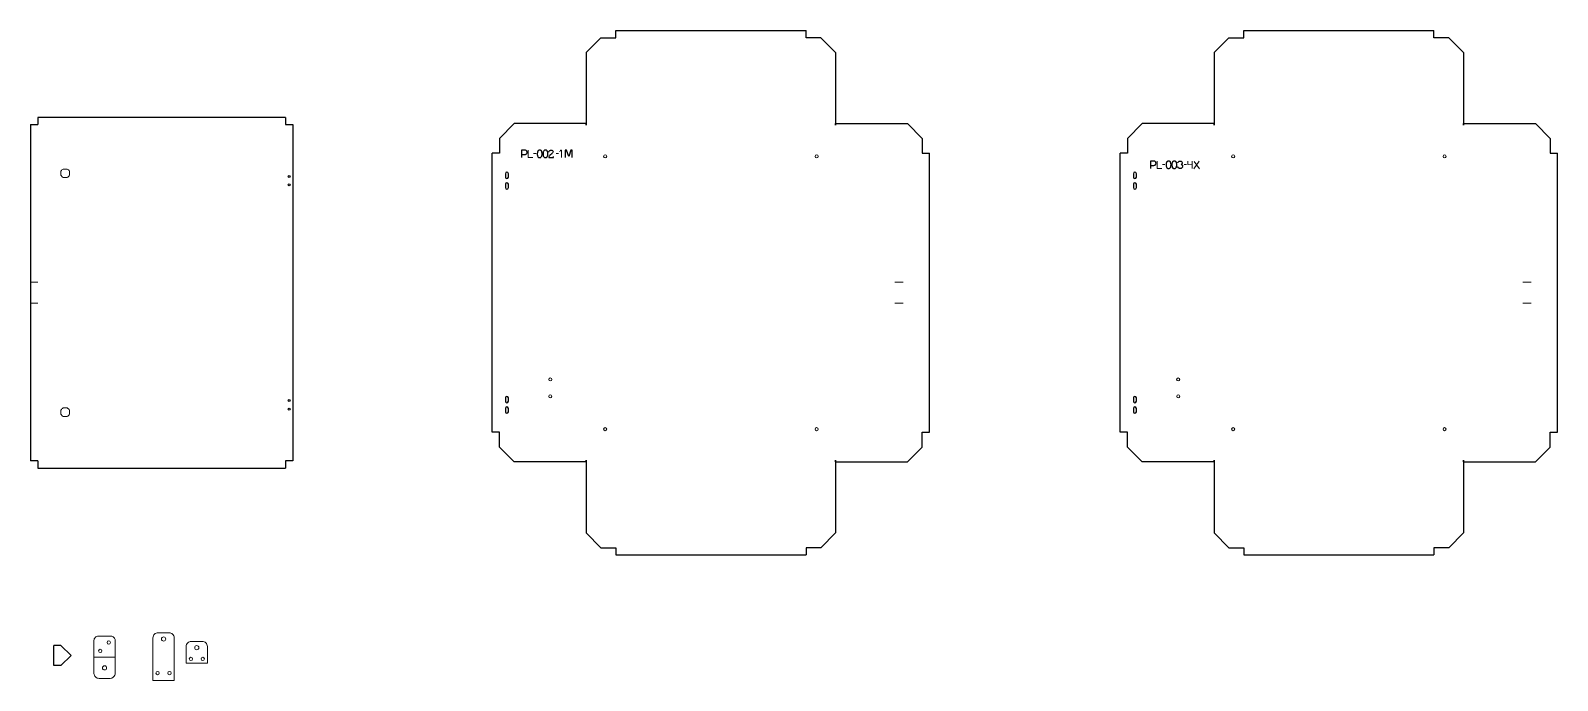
# Model space of a CAD drawing. Header units: inches. Extents: x -71182 to -67570, y 55727 to 57264.
import ezdxf

# ---------------------------------------------------------------- set-up
doc = ezdxf.new("R2010")
doc.units = ezdxf.units.IN
doc.header["$LTSCALE"] = 10
doc.header["$MEASUREMENT"] = 0

msp = doc.modelspace()

# ---------------------------------------------------------------- linework, layer by layer
at = {"color": 140}
for p, q in [((-69867.8, 57211.9), (-69832.8, 57246.9)), ((-69832.8, 57246.9), (-69797.8, 57246.9)), ((-69797.8, 57263.9), (-69347.8, 57263.9)), ((-69797.8, 57246.9), (-69797.8, 57263.9)), ((-69347.8, 57246.9), (-69347.8, 57263.9)), ((-69312.8, 57246.9), (-69347.8, 57246.9)), ((-69277.8, 57211.9), (-69312.8, 57246.9)), ((-68382.5, 57211.9), (-68347.5, 57246.9)), ((-68347.5, 57246.9), (-68312.5, 57246.9)), ((-68312.5, 57263.9), (-67862.5, 57263.9)), ((-68312.5, 57246.9), (-68312.5, 57263.9)), ((-67862.5, 57246.9), (-67862.5, 57263.9)), ((-67827.5, 57246.9), (-67862.5, 57246.9)), ((-67792.5, 57211.9), (-67827.5, 57246.9)), ((-69867.8, 57211.9), (-69867.8, 57039.9)), ((-69277.8, 57211.9), (-69277.8, 57039.9)), ((-68382.5, 57211.9), (-68382.5, 57039.9)), ((-67792.5, 57211.9), (-67792.5, 57039.9)), ((-71182, 57041.4), (-71182, 56246.4)), ((-71182, 57041.4), (-71165, 57041.4)), ((-70579, 57058.4), (-71165, 57058.4)), ((-71165, 57058.4), (-71165, 57041.4)), ((-70579, 57058.4), (-70579, 57041.4)), ((-70579, 57041.4), (-70562, 57041.4)), ((-70562, 57041.4), (-70562, 56246.4)), ((-70037.8, 57043.9), (-70072.8, 57008.9)), ((-69867.8, 57043.9), (-70037.8, 57043.9)), ((-69867.8, 57039.9), (-69867.8, 57043.9)), ((-69277.8, 57043.9), (-69107.8, 57043.9)), ((-69277.8, 57039.9), (-69277.8, 57043.9)), ((-69107.8, 57043.9), (-69072.8, 57008.9)), ((-68552.5, 57043.9), (-68587.5, 57008.9)), ((-68382.5, 57043.9), (-68552.5, 57043.9)), ((-68382.5, 57039.9), (-68382.5, 57043.9)), ((-67792.5, 57043.9), (-67622.5, 57043.9)), ((-67792.5, 57039.9), (-67792.5, 57043.9)), ((-67622.5, 57043.9), (-67587.5, 57008.9)), ((-70072.8, 57008.9), (-70072.8, 56973.9)), ((-69072.8, 57008.9), (-69072.8, 56973.9)), ((-68587.5, 57008.9), (-68587.5, 56973.9)), ((-67587.5, 57008.9), (-67587.5, 56973.9)), ((-70089.8, 56313.9), (-70089.8, 56973.9)), ((-70072.8, 56973.9), (-70089.8, 56973.9)), ((-69072.8, 56973.9), (-69055.8, 56973.9)), ((-69055.8, 56313.9), (-69055.8, 56973.9)), ((-68604.5, 56313.9), (-68604.5, 56973.9)), ((-68587.5, 56973.9), (-68604.5, 56973.9)), ((-67587.5, 56973.9), (-67570.5, 56973.9)), ((-67570.5, 56313.9), (-67570.5, 56973.9)), ((-70072.8, 56313.9), (-70089.8, 56313.9)), ((-70072.8, 56278.9), (-70072.8, 56313.9)), ((-69072.8, 56313.9), (-69055.8, 56313.9)), ((-69072.8, 56278.9), (-69072.8, 56313.9)), ((-68587.5, 56313.9), (-68604.5, 56313.9)), ((-68587.5, 56278.9), (-68587.5, 56313.9)), ((-67587.5, 56313.9), (-67570.5, 56313.9)), ((-67587.5, 56278.9), (-67587.5, 56313.9)), ((-70037.8, 56243.9), (-70072.8, 56278.9)), ((-69107.8, 56243.9), (-69072.8, 56278.9)), ((-68552.5, 56243.9), (-68587.5, 56278.9)), ((-67622.5, 56243.9), (-67587.5, 56278.9)), ((-71165, 56246.4), (-71182, 56246.4)), ((-71165, 56246.4), (-71165, 56229.4)), ((-70562, 56246.4), (-70579, 56246.4)), ((-70579, 56246.4), (-70579, 56229.4)), ((-69867.8, 56243.9), (-70037.8, 56243.9)), ((-69867.8, 56247.9), (-69867.8, 56075.9)), ((-69867.8, 56243.9), (-69867.8, 56247.9)), ((-69277.8, 56247.9), (-69277.8, 56075.9)), ((-69277.8, 56243.9), (-69277.8, 56247.9)), ((-69277.8, 56243.9), (-69107.8, 56243.9)), ((-68382.5, 56243.9), (-68552.5, 56243.9)), ((-68382.5, 56247.9), (-68382.5, 56075.9)), ((-68382.5, 56243.9), (-68382.5, 56247.9)), ((-67792.5, 56247.9), (-67792.5, 56075.9)), ((-67792.5, 56243.9), (-67792.5, 56247.9)), ((-67792.5, 56243.9), (-67622.5, 56243.9)), ((-71165, 56229.4), (-70579, 56229.4)), ((-69867.8, 56075.9), (-69832.8, 56040.9)), ((-69277.8, 56075.9), (-69312.8, 56040.9)), ((-68382.5, 56075.9), (-68347.5, 56040.9)), ((-67792.5, 56075.9), (-67827.5, 56040.9)), ((-69832.8, 56040.9), (-69797.8, 56040.9)), ((-69797.8, 56040.9), (-69797.8, 56023.9)), ((-69797.8, 56023.9), (-69347.8, 56023.9)), ((-69347.8, 56040.9), (-69347.8, 56023.9)), ((-69312.8, 56040.9), (-69347.8, 56040.9)), ((-68347.5, 56040.9), (-68312.5, 56040.9)), ((-68312.5, 56040.9), (-68312.5, 56023.9)), ((-68312.5, 56023.9), (-67862.5, 56023.9)), ((-67862.5, 56040.9), (-67862.5, 56023.9)), ((-67827.5, 56040.9), (-67862.5, 56040.9)), ((-71127.1, 55762.3), (-71127.1, 55809.8)), ((-71110.1, 55809.8), (-71127.1, 55809.8)), ((-71110.1, 55762.3), (-71127.1, 55762.3))]:
    msp.add_line(p, q, dxfattribs=at)
at = {"color": 3}
for p, q in [((-70020.9, 56981.1), (-70021, 56963.5)), ((-70014.4, 56981.1), (-70020.9, 56981.1)), ((-70020.9, 56970.7), (-70013.6, 56970.7)), ((-70013, 56981), (-70014.4, 56981.1)), ((-70013.6, 56970.7), (-70012.4, 56970.7)), ((-70011.9, 56981), (-70013, 56981)), ((-70012.4, 56970.7), (-70011.2, 56971)), ((-70011.2, 56980.8), (-70011.9, 56981)), ((-70010.1, 56980.5), (-70011.2, 56980.8)), ((-70011.2, 56971), (-70010.2, 56971.4)), ((-70010.2, 56971.4), (-70009.5, 56971.8)), ((-70009.4, 56980), (-70010.1, 56980.5)), ((-70009.5, 56971.8), (-70008.9, 56972.3)), ((-70008.8, 56979.4), (-70009.4, 56980)), ((-70008.9, 56972.3), (-70008.1, 56973.5)), ((-70008.3, 56978.8), (-70008.8, 56979.4)), ((-70007.9, 56978.1), (-70008.3, 56978.8)), ((-70008.1, 56973.5), (-70007.7, 56974.9)), ((-70007.7, 56977.2), (-70007.9, 56978.1)), ((-70007.5, 56975.9), (-70007.7, 56977.2)), ((-70007.7, 56974.9), (-70007.5, 56975.9)), ((-68526.8, 56955.3), (-68533.4, 56955.3)), ((-68533.4, 56955.3), (-68533.4, 56937.7)), ((-68525.4, 56955.2), (-68526.8, 56955.3)), ((-68524.3, 56955.2), (-68525.4, 56955.2)), ((-68523.6, 56955), (-68524.3, 56955.2)), ((-68522.6, 56954.7), (-68523.6, 56955)), ((-68521.8, 56954.2), (-68522.6, 56954.7)), ((-68521.2, 56953.6), (-68521.8, 56954.2)), ((-68533.4, 56944.9), (-68526.1, 56944.9)), ((-68526.1, 56944.9), (-68524.9, 56944.9)), ((-68524.9, 56944.9), (-68523.6, 56945.2)), ((-68523.6, 56945.2), (-68522.6, 56945.5)), ((-68522.6, 56945.5), (-68521.9, 56946)), ((-68521.9, 56946), (-68521.4, 56946.5)), ((-68521.4, 56946.5), (-68520.5, 56947.7)), ((-68520.7, 56953), (-68521.2, 56953.6)), ((-68520.4, 56952.3), (-68520.7, 56953)), ((-68520.5, 56947.7), (-68520.1, 56949.1)), ((-68520.2, 56951.4), (-68520.4, 56952.3)), ((-68520, 56950.1), (-68520.2, 56951.4)), ((-68520.1, 56949.1), (-68520, 56950.1))]:
    msp.add_line(p, q, dxfattribs=at)
at = {"color": 3, "lineweight": 5}
for p, q in [((-69992.2, 56973.1), (-69986.4, 56973.1)), ((-69939, 56973.1), (-69933.1, 56973.1)), ((-68417.8, 56954.7), (-68430.6, 56937.2)), ((-68417.5, 56937.1), (-68429.9, 56954.6)), ((-68504.7, 56947.3), (-68498.8, 56947.3)), ((-68453.6, 56947.3), (-68447.8, 56947.3)), ((-71165, 56668.9), (-71182, 56668.9)), ((-69137.8, 56668.9), (-69117.8, 56668.9)), ((-67652.5, 56668.9), (-67632.5, 56668.9)), ((-71165, 56618.9), (-71182, 56618.9)), ((-69137.8, 56618.9), (-69117.8, 56618.9)), ((-67652.5, 56618.9), (-67632.5, 56618.9))]:
    msp.add_line(p, q, dxfattribs=at)
at = {"color": 6, "lineweight": 5}
msp.add_line((-71032, 55781.9), (-70982, 55781.9), dxfattribs=at)
at = {"color": 3, "lineweight": 5}
for points in [[(-70004.9, 56981.1), (-70004.9, 56963.5), (-69993.9, 56963.5)], [(-69926.1, 56963.5), (-69926.1, 56981.2), (-69927.5, 56981.2), (-69928.3, 56980.1), (-69929.3, 56979), (-69931, 56977.8)], [(-68517.3, 56955.3), (-68517.3, 56937.7), (-68506.4, 56937.7)], [(-68444.8, 56955.2), (-68444.8, 56947.1), (-68434.7, 56946.6), (-68434.7, 56955.2), (-68434.7, 56937.6)]]:
    msp.add_lwpolyline(points, dxfattribs=at)
at = {"color": 3}
for points in [[(-69977.4, 56981.2), (-69978.2, 56981.2), (-69979.1, 56981.1), (-69979.8, 56980.8), (-69980.6, 56980.4), (-69981.4, 56979.8), (-69982, 56979.1), (-69982.5, 56978.2), (-69982.9, 56977.2), (-69983.1, 56976.1), (-69983.3, 56974.8), (-69983.4, 56973.4), (-69983.5, 56972.1), (-69983.4, 56970.5), (-69983.2, 56968.8), (-69982.9, 56967.3), (-69982.4, 56966.3), (-69981.9, 56965.4), (-69981.1, 56964.5), (-69980.3, 56963.9), (-69979.5, 56963.6), (-69978.6, 56963.4), (-69977.8, 56963.4), (-69977, 56963.4), (-69976.2, 56963.6), (-69975.4, 56963.9), (-69974.8, 56964.3), (-69973.9, 56965), (-69973.4, 56965.8), (-69972.9, 56966.7), (-69972.6, 56967.6), (-69972.3, 56968.7), (-69972.2, 56970.2), (-69972.1, 56971.5), (-69972.1, 56973.2), (-69972.2, 56974.7), (-69972.3, 56975.9), (-69972.6, 56976.9), (-69972.9, 56977.9), (-69973.3, 56978.6), (-69973.7, 56979.3), (-69974.3, 56980), (-69974.8, 56980.4), (-69975.5, 56980.8), (-69976.2, 56981), (-69976.8, 56981.2)], [(-69963.7, 56981.2), (-69964.6, 56981.2), (-69965.4, 56981.1), (-69966.2, 56980.8), (-69967, 56980.4), (-69967.7, 56979.8), (-69968.3, 56979.1), (-69968.8, 56978.2), (-69969.3, 56977.2), (-69969.5, 56976.1), (-69969.7, 56974.8), (-69969.8, 56973.4), (-69969.9, 56972.1), (-69969.8, 56970.5), (-69969.6, 56968.8), (-69969.2, 56967.3), (-69968.8, 56966.3), (-69968.3, 56965.4), (-69967.5, 56964.5), (-69966.7, 56963.9), (-69965.9, 56963.6), (-69965, 56963.4), (-69964.2, 56963.4), (-69963.4, 56963.4), (-69962.6, 56963.6), (-69961.7, 56963.9), (-69961.1, 56964.3), (-69960.3, 56965), (-69959.8, 56965.8), (-69959.3, 56966.7), (-69959, 56967.6), (-69958.7, 56968.7), (-69958.5, 56970.2), (-69958.5, 56971.5), (-69958.4, 56973.2), (-69958.5, 56974.7), (-69958.7, 56975.9), (-69958.9, 56976.9), (-69959.3, 56977.9), (-69959.7, 56978.6), (-69960.1, 56979.3), (-69960.7, 56980), (-69961.2, 56980.4), (-69961.9, 56980.8), (-69962.5, 56981), (-69963.2, 56981.2)], [(-68489.8, 56955.4), (-68490.6, 56955.4), (-68491.5, 56955.3), (-68492.3, 56955), (-68493.1, 56954.6), (-68493.8, 56954), (-68494.4, 56953.3), (-68494.9, 56952.4), (-68495.3, 56951.4), (-68495.6, 56950.3), (-68495.8, 56949), (-68495.9, 56947.6), (-68496, 56946.3), (-68495.8, 56944.7), (-68495.7, 56943), (-68495.3, 56941.5), (-68494.9, 56940.5), (-68494.4, 56939.6), (-68493.6, 56938.7), (-68492.8, 56938.1), (-68492, 56937.8), (-68491.1, 56937.6), (-68490.2, 56937.6), (-68489.5, 56937.6), (-68488.6, 56937.8), (-68487.8, 56938.1), (-68487.2, 56938.5), (-68486.4, 56939.2), (-68485.8, 56940), (-68485.3, 56940.9), (-68485.1, 56941.8), (-68484.8, 56942.9), (-68484.6, 56944.4), (-68484.5, 56945.7), (-68484.5, 56947.4), (-68484.6, 56948.9), (-68484.8, 56950), (-68485, 56951.1), (-68485.4, 56952), (-68485.8, 56952.8), (-68486.1, 56953.5), (-68486.8, 56954.2), (-68487.2, 56954.6), (-68488, 56955), (-68488.6, 56955.2), (-68489.3, 56955.4)], [(-68476.2, 56955.4), (-68477, 56955.4), (-68477.9, 56955.3), (-68478.7, 56955), (-68479.4, 56954.6), (-68480.2, 56954), (-68480.8, 56953.3), (-68481.3, 56952.4), (-68481.7, 56951.4), (-68482, 56950.3), (-68482.2, 56949), (-68482.3, 56947.6), (-68482.3, 56946.3), (-68482.2, 56944.7), (-68482, 56943), (-68481.7, 56941.5), (-68481.2, 56940.5), (-68480.8, 56939.6), (-68479.9, 56938.7), (-68479.1, 56938.1), (-68478.4, 56937.8), (-68477.4, 56937.6), (-68476.6, 56937.6), (-68475.9, 56937.6), (-68475, 56937.8), (-68474.2, 56938.1), (-68473.6, 56938.5), (-68472.8, 56939.2), (-68472.2, 56940), (-68471.7, 56940.9), (-68471.4, 56941.8), (-68471.2, 56942.9), (-68471, 56944.4), (-68470.9, 56945.7), (-68470.9, 56947.4), (-68471, 56948.9), (-68471.2, 56950), (-68471.4, 56951.1), (-68471.7, 56952), (-68472.1, 56952.8), (-68472.5, 56953.5), (-68473.2, 56954.2), (-68473.6, 56954.6), (-68474.4, 56955), (-68475, 56955.2), (-68475.6, 56955.4)]]:
    msp.add_lwpolyline(points, close=True, dxfattribs=at)
msp.add_lwpolyline([(-69956.1, 56976.1), (-69955.9, 56977), (-69955.8, 56978), (-69955.4, 56978.7), (-69954.8, 56979.5), (-69954.1, 56980.1), (-69953.3, 56980.6), (-69952.2, 56981), (-69951.4, 56981.1), (-69950.6, 56981.2), (-69949.5, 56981.1), (-69949.1, 56981, -0.491854), (-69946.4, 56976.6), (-69947.5, 56974.9), (-69947.5, 56974.9), (-69948.1, 56973.9), (-69949, 56972.8), (-69950.1, 56971.8), (-69951.9, 56970.2), (-69953.4, 56968.9), (-69954.7, 56967.7), (-69955.6, 56966.5), (-69956.2, 56965.4), (-69956.3, 56964.7), (-69956.5, 56964.1), (-69956.5, 56963.6), (-69945, 56963.6), (-69944.9, 56965.7)], format="xyb", dxfattribs=at)
for points in [[(-69900.7, 56963.5), (-69900.7, 56981), (-69903.7, 56981.1), (-69909, 56966.1), (-69914, 56981.1), (-69917.5, 56981.2), (-69917.5, 56963.5)], [(-68468.3, 56950.8), (-68468.1, 56951.9), (-68467.5, 56953.2), (-68467, 56953.8), (-68466.3, 56954.5), (-68465.6, 56954.9), (-68464.4, 56955.4), (-68463, 56955.4), (-68461.7, 56955.3), (-68460.7, 56955.1), (-68459.5, 56954.4), (-68458.8, 56953.7), (-68458.1, 56952.8), (-68457.8, 56951.9), (-68457.7, 56951), (-68457.8, 56950.2), (-68458.1, 56949.3), (-68458.6, 56948.5), (-68459.4, 56947.8), (-68460.2, 56947.3), (-68459.3, 56947), (-68458.7, 56946.6), (-68458.1, 56946.1), (-68457.6, 56945.4), (-68457.3, 56944.9), (-68457, 56944.1), (-68456.9, 56943.5), (-68457, 56942.5), (-68457.1, 56941.7), (-68457.4, 56940.9), (-68458, 56939.8), (-68458.7, 56939.1), (-68459.5, 56938.4), (-68460.4, 56938), (-68461.3, 56937.7), (-68462.3, 56937.5), (-68463.4, 56937.5), (-68464.5, 56937.7), (-68465.6, 56938.1), (-68466.5, 56938.6), (-68467.1, 56939.2), (-68467.6, 56939.8), (-68468, 56940.4), (-68468.2, 56940.9), (-68468.4, 56941.4), (-68468.5, 56942.5)]]:
    msp.add_lwpolyline(points, dxfattribs=at)
at = {"color": 4, "lineweight": 5}
for points in [[(-71090, 56931, 0.179748), (-71095.4, 56936.4), (-71104.6, 56936.4, 0.179748), (-71110, 56931), (-71110, 56921.8, 0.179748), (-71104.6, 56916.4), (-71095.4, 56916.4, 0.179748), (-71090, 56921.8)], [(-71090, 56366, 0.179748), (-71095.4, 56371.4), (-71104.6, 56371.4, 0.179748), (-71110, 56366), (-71110, 56356.8, 0.179748), (-71104.6, 56351.4), (-71095.4, 56351.4, 0.179748), (-71090, 56356.8)]]:
    msp.add_lwpolyline(points, format="xyb", close=True, dxfattribs=at)
at = {"color": 6}
for points in [[(-70051.8, 56917.4), (-70051.8, 56925.4, 1), (-70058.8, 56925.4), (-70058.8, 56917.4, 1)], [(-68566.5, 56917.4), (-68566.5, 56925.4, 1), (-68573.5, 56925.4), (-68573.5, 56917.4, 1)], [(-70051.8, 56892.4), (-70051.8, 56900.4, 1), (-70058.8, 56900.4), (-70058.8, 56892.4, 1)], [(-68566.5, 56892.4), (-68566.5, 56900.4, 1), (-68573.5, 56900.4), (-68573.5, 56892.4, 1)], [(-70051.8, 56387.4), (-70051.8, 56395.4, 1), (-70058.8, 56395.4), (-70058.8, 56387.4, 1)], [(-68566.5, 56387.4), (-68566.5, 56395.4, 1), (-68573.5, 56395.4), (-68573.5, 56387.4, 1)], [(-70051.8, 56362.4), (-70051.8, 56370.4, 1), (-70058.8, 56370.4), (-70058.8, 56362.4, 1)], [(-68566.5, 56362.4), (-68566.5, 56370.4, 1), (-68573.5, 56370.4), (-68573.5, 56362.4, 1)]]:
    msp.add_lwpolyline(points, format="xyb", close=True, dxfattribs=at)
at = {"color": 7, "lineweight": 5}
for points in [[(-70892.4, 55828.1), (-70892.4, 55727.1), (-70842.4, 55727.1), (-70842.4, 55828.1, 0.414214), (-70854.4, 55840.1), (-70880.4, 55840.1, 0.414214)], [(-71022, 55831.9, 0.414214), (-71032, 55821.9), (-71032, 55743.9, 0.414214), (-71020, 55731.9), (-70994, 55731.9, 0.414214), (-70982, 55743.9), (-70982, 55821.9, 0.414214), (-70992, 55831.9)], [(-71017, 55792.9, -1), (-71017, 55800.9, -1)], [(-70997, 55820.9, -1), (-70997, 55812.9, -1)], [(-70867.4, 55830.1, -1), (-70867.4, 55820.1, -1)], [(-70801.8, 55819.6, 0.414214), (-70813.8, 55807.6), (-70813.8, 55768.1), (-70763.8, 55768.1), (-70763.8, 55807.6, 0.414214), (-70775.8, 55819.6)], [(-70788.8, 55809.6, -1), (-70788.8, 55799.6, -1)], [(-70802.8, 55774.1, -1), (-70802.8, 55782.1, -1)], [(-70774.8, 55782.1, -1), (-70774.8, 55774.1, -1)], [(-71007, 55751.9, -1), (-71007, 55761.9, -1)], [(-70881.4, 55740.6, -1), (-70881.4, 55748.6, -1)], [(-70853.4, 55748.6, -1), (-70853.4, 55740.6, -1)]]:
    msp.add_lwpolyline(points, format="xyb", close=True, dxfattribs=at)
at = {"color": 140}
msp.add_lwpolyline([(-71110.1, 55809.8), (-71086.3, 55786), (-71110.1, 55762.3)], dxfattribs=at)
at = {"color": 240, "lineweight": 5, "true_color": 0xed1f24}
for centre in [(-69822.8, 56966.4), (-69322.8, 56966.4), (-68337.5, 56966.4), (-67837.5, 56966.4), (-69952.8, 56438.9), (-68467.5, 56438.9), (-69822.8, 56321.4), (-69322.8, 56321.4), (-68337.5, 56321.4), (-67837.5, 56321.4)]:
    msp.add_circle(centre, 3.67, dxfattribs=at)
at = {"color": 7}
for centre in [(-70570, 56918.9), (-70570, 56898.9), (-70570, 56388.9), (-70570, 56368.9)]:
    msp.add_circle(centre, 2.35, dxfattribs=at)
at = {"color": 7, "lineweight": 5}
for centre in [(-69952.8, 56398.9), (-68467.5, 56398.9)]:
    msp.add_circle(centre, 3.5, dxfattribs=at)

doc.saveas('drawing.dxf')
